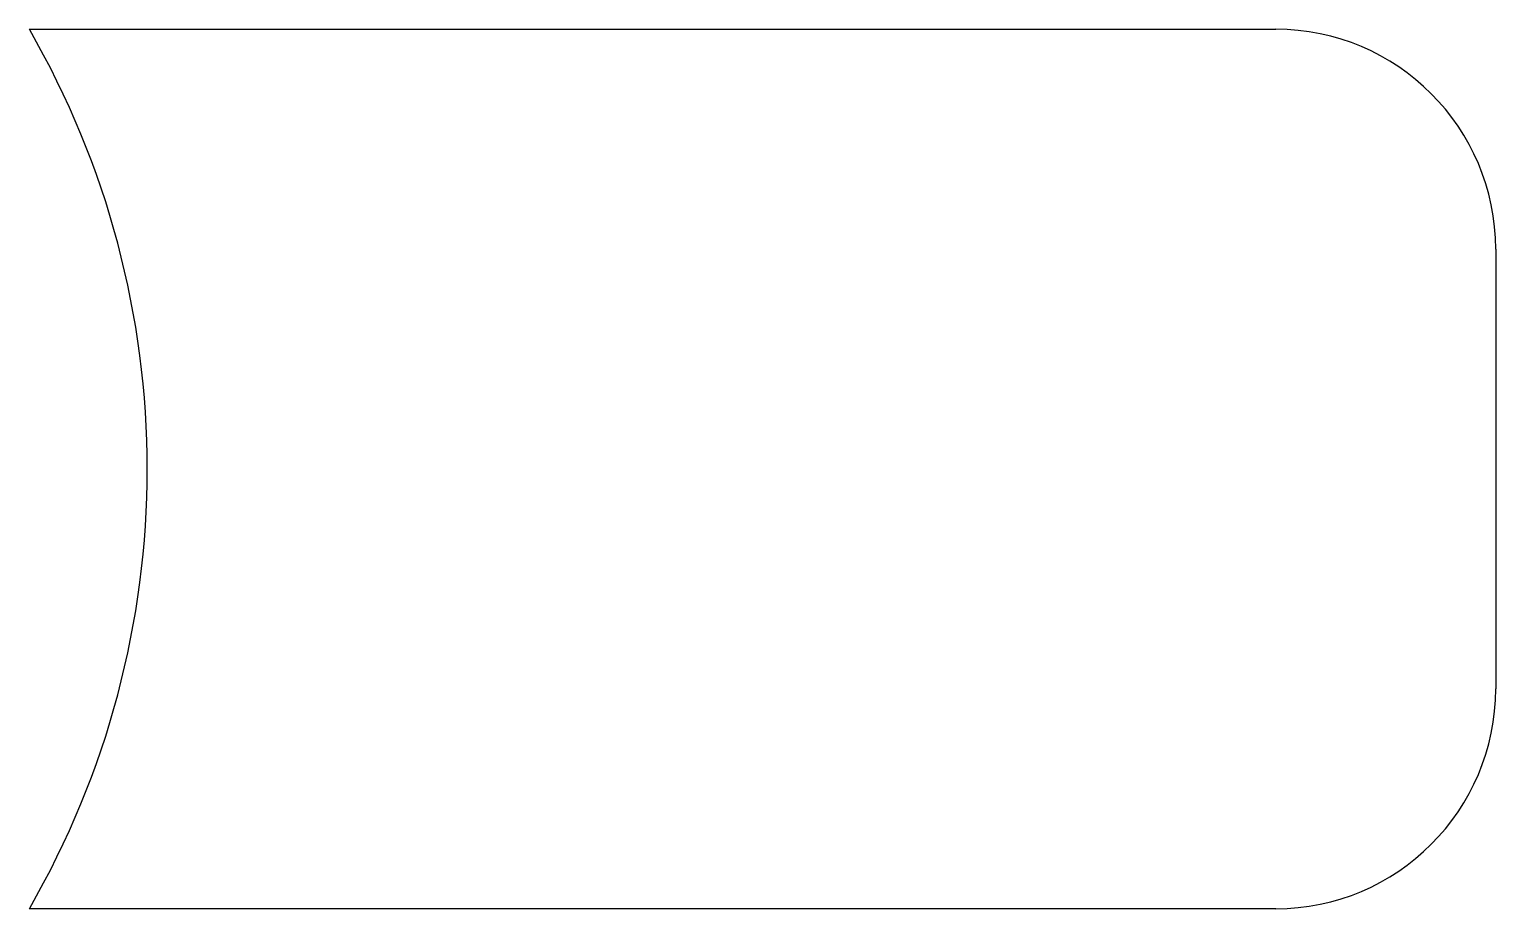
# Model space of a CAD drawing. Header units: inches. Extents: x 2 to 4.5, y 2 to 3.5.
import ezdxf

# ---------------------------------------------------------------- set-up
doc = ezdxf.new("R2010")
doc.units = ezdxf.units.IN
doc.header["$MEASUREMENT"] = 0
doc.layers.get('0').update_dxf_attribs({"linetype": 'CONTINUOUS'})

msp = doc.modelspace()

# ---------------------------------------------------------------- linework, layer by layer
for p, q in [((2, 3.5, 0.0625), (4.125, 3.5, 0.0625)), ((4.5, 3.125, 0.0625), (4.5, 2.375, 0.0625)), ((4.125, 2, 0.0625), (2, 2, 0.0625))]:
    msp.add_line(p, q)
for centre, radius, start, end in [((0.701, 2.75, 0.0625), 1.5, 330, 390), ((4.125, 3.125, 0.0625), 0.375, 0, 90), ((4.125, 2.375, 0.0625), 0.375, -90, 0)]:
    msp.add_arc(centre, radius, start, end)

doc.saveas('drawing.dxf')
